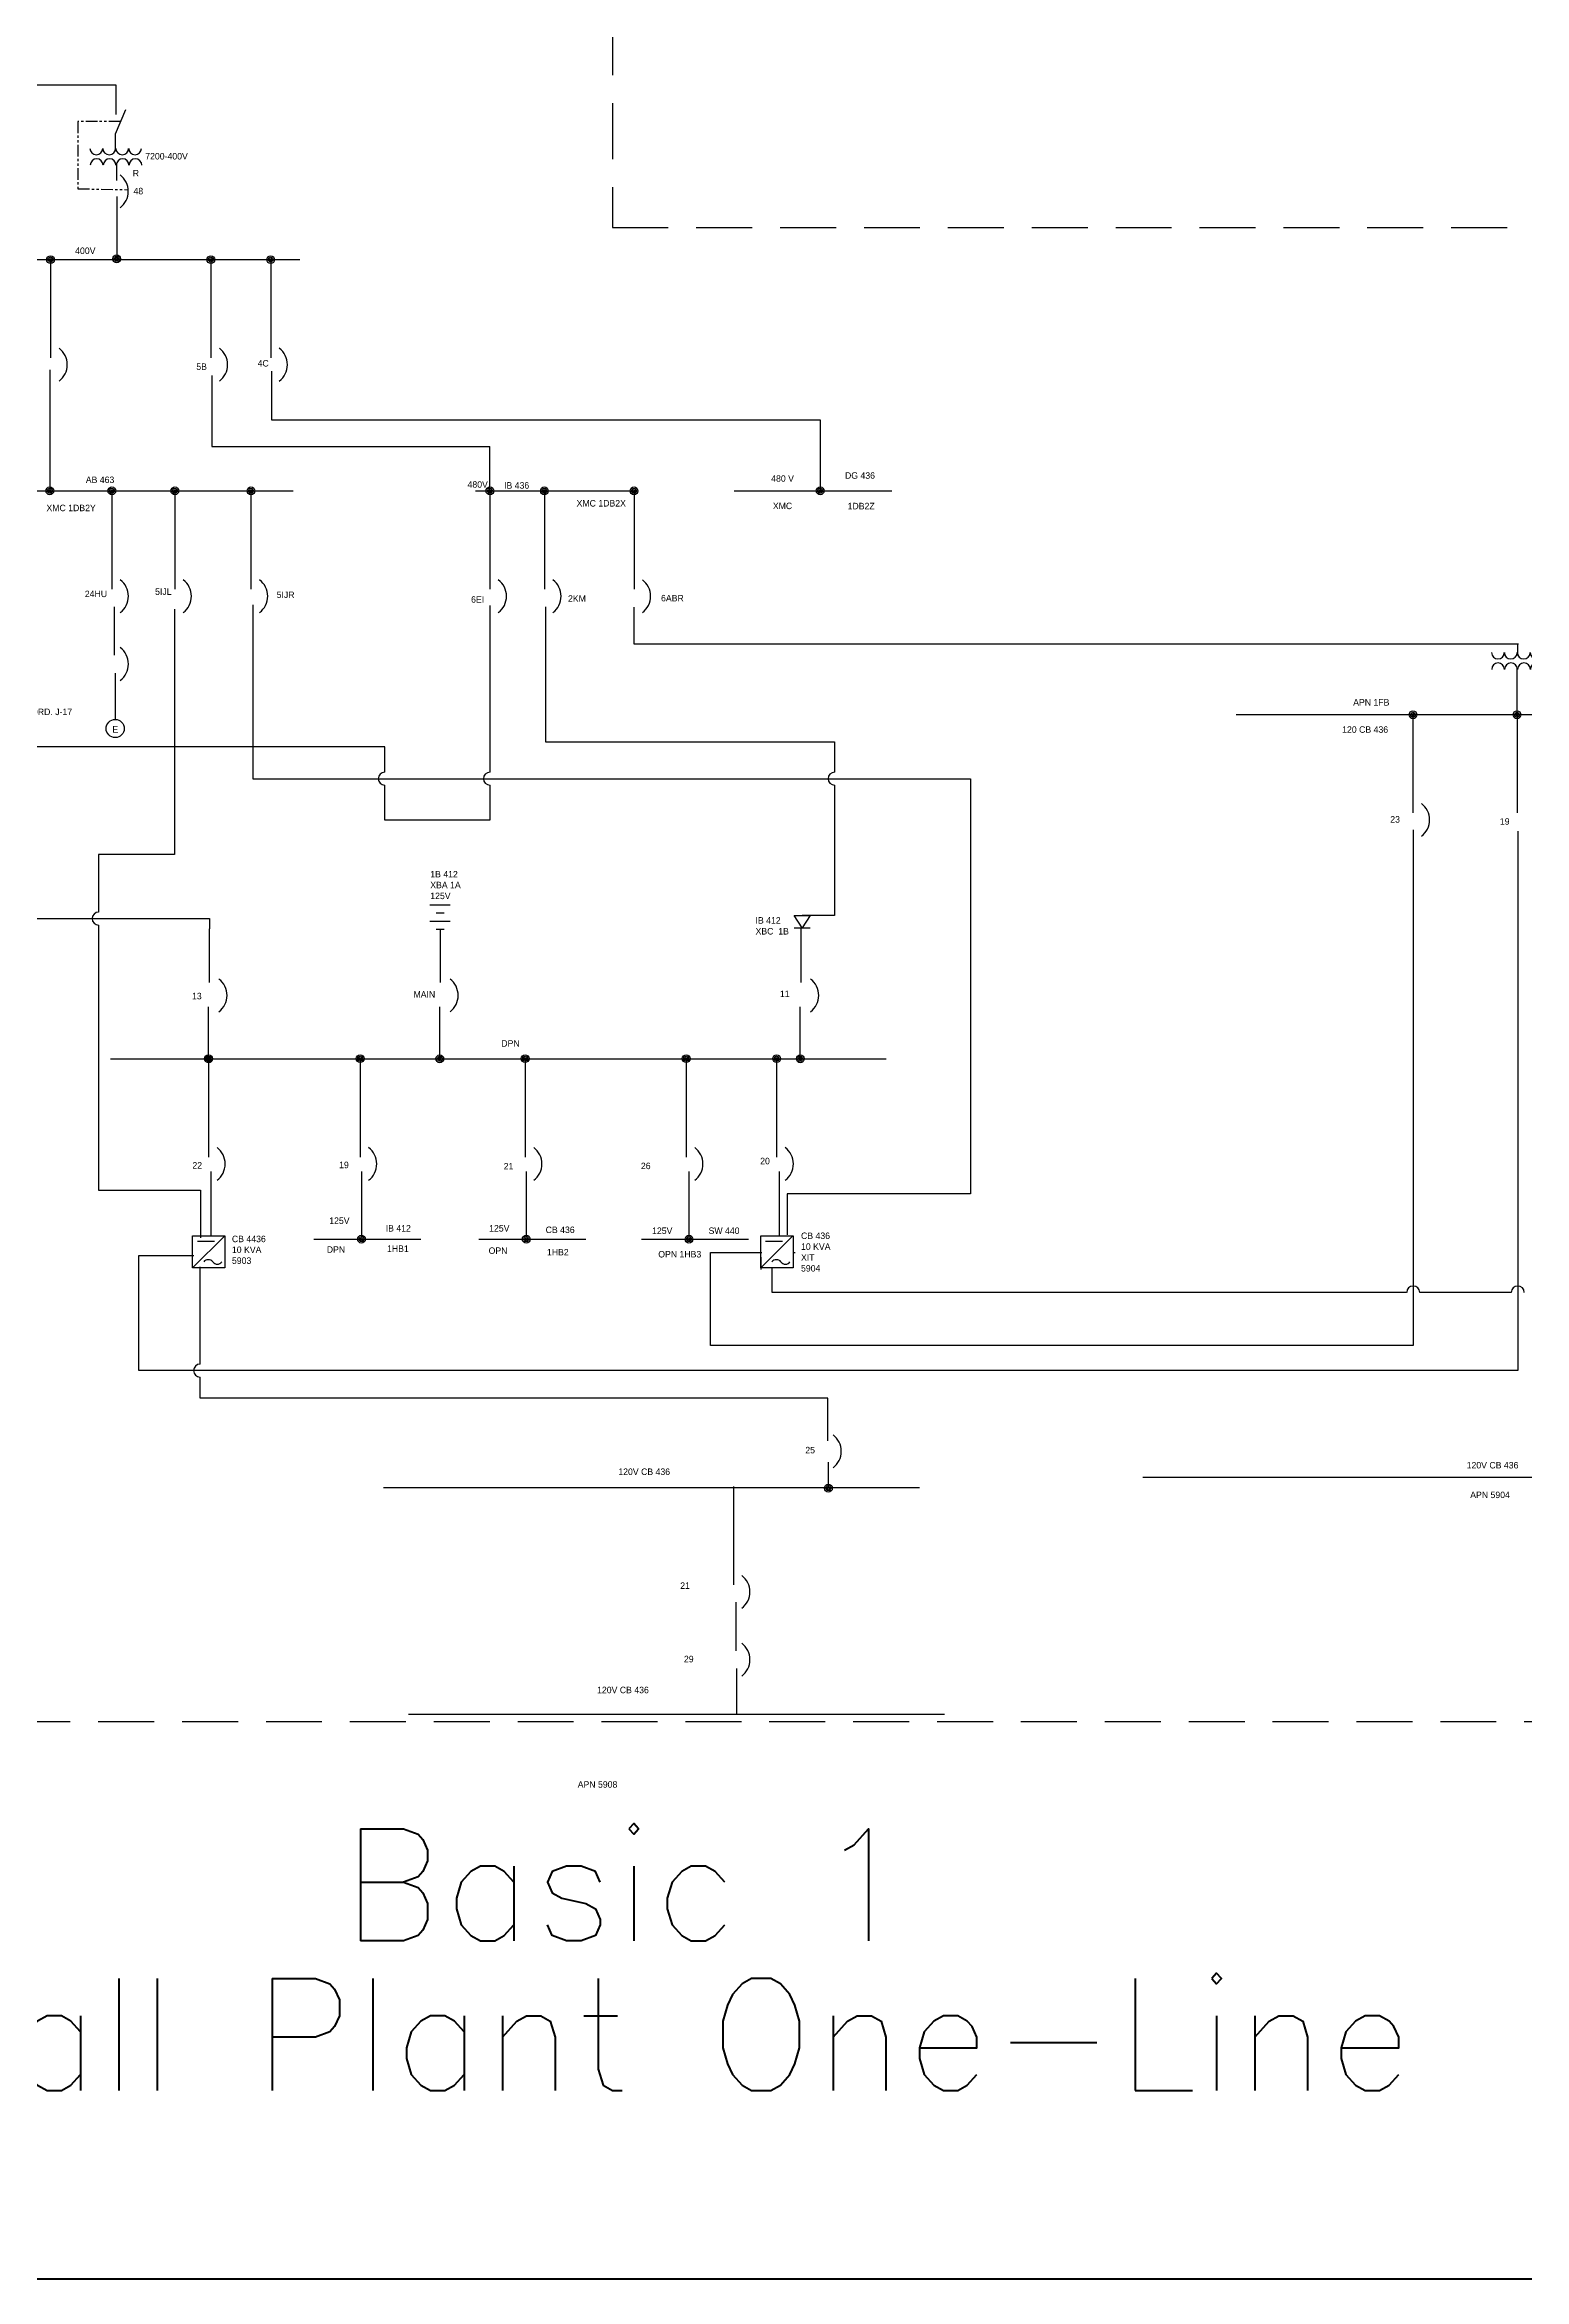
# Model space of a CAD drawing. Header units: millimetres. Extents: x -7 to 317, y -9 to 207.
# Drawn here: x 197.4 to 276.8, y -8.6 to 111.3 of the extents above; entities that cross this region are included whole.
import ezdxf
from ezdxf.enums import TextEntityAlignment as Align

# ---------------------------------------------------------------- set-up
doc = ezdxf.new("R2010")
doc.units = ezdxf.units.MM
doc.header["$LTSCALE"] = 4
doc.header["$MEASUREMENT"] = 0
doc.linetypes.add('HIDDEN', pattern=[0.375, 0.25, -0.125])
doc.linetypes.add('PHANTOM2', pattern=[1.25, 0.625, -0.125, 0.125, -0.125, 0.125, -0.125])
for name, color, linetype in [('hidden', 7, 'HIDDEN'), ('SYMS', 7, 'Continuous'), ('WIRES', 7, 'Continuous')]:
    doc.layers.add(name, color=color, linetype=linetype)
doc.styles.add('WD', font='romans.shx')

# ---------------------------------------------------------------- blocks, each defined once
blk = doc.blocks.new('WDDOT')
for radius in [0.03, 0.0187, 0.00929]:
    blk.add_circle((0, 0), radius)
blk = doc.blocks.new('TF')
for centre in [(51.836, 188.581), (51.935, 188.581)]:
    blk.add_arc(centre, 0.0492, 0, 180)
blk = doc.blocks.new('KJJ')
for p in [(-11.926, -2.352), (-11.727, -2.352)]:
    blk.add_blockref('TF', p)
blk = doc.blocks.new('HDI1R')
for p, q in [((-0.047, 0), (0.047, 0.062)), ((-0.047, 0.062), (-0.047, -0.062)), ((0.047, -0.062), (-0.047, 0)), ((0.047, 0.062), (0.047, -0.062))]:
    blk.add_line(p, q)
at = {"style": 'WD'}
for tag, width, p in [('INST', 0.7, (0, 0.888)), ('DESC1', 0.7, (0, 0.562)), ('LOC', 0.7, (0, 0.719)), ('DESC2', 0.7, (0, 0.406)), ('RATING1', 0.9, (0.006, 0.094))]:
    blk.add_attdef(tag, text='', height=0.125, dxfattribs=dict(at, width=width)).set_placement(p, align=Align.CENTER)
blk.add_attdef('TAG1', text='', height=0.125, dxfattribs=at).set_placement((0, 0.25), align=Align.CENTER)
for tag, p, height, flags in [('X4TERM01', (-0.047, 0), 0.0125, 1), ('X1TERM02', (0.047, 0), 0.0125, 1), ('FAMILY', (0.205, 0.152), 0.01, 9), ('WDBLKNAM', (0.205, 0.133), 0.01, 9)]:
    blk.add_attdef(tag, p, '', height=height, dxfattribs=dict(at, flags=flags))
at = {"linetype": 'Continuous', "style": 'WD', "flags": 9}
for tag, p in [('ASSYCODE', (0.219, 0.062)), ('MFG', (0.228, 0.089)), ('CAT', (0.23, 0.108))]:
    blk.add_attdef(tag, text='', height=0.01, dxfattribs=at).set_placement(p, align=Align.CENTER)
at = {"linetype": 'Continuous', "style": 'WD', "flags": 8}
blk.add_attdef('TERM01', text='', height=0.125, dxfattribs=at).set_placement((-0.125, -0.031), align=Align.TOP_RIGHT)
blk.add_attdef('TERM02', text='', height=0.125, dxfattribs=at).set_placement((0.109, -0.031), align=Align.TOP_LEFT)
at = {"style": 'WD', "width": 0.9}
blk.add_attdef('RATING2', text='', height=0.125, dxfattribs=at).set_placement((0.006, -0.188), align=Align.TOP_CENTER)
blk = doc.blocks.new('HMTD')
for p, q in [((66.915, 173.596), (66.915, 173.534)), ((66.977, 173.643), (66.977, 173.487)), ((67.04, 173.596), (67.04, 173.534)), ((67.102, 173.643), (67.102, 173.487))]:
    blk.add_line(p, q)
blk = doc.blocks.new('VT0_01')
for p, q in [((-0.0625, 0.0625), (0.0625, 0.0625)), ((-0.0625, -0.0625), (-0.0625, 0.0625)), ((0.0625, 0.0625), (0.0625, -0.0625)), ((0.0625, -0.0625), (-0.0625, -0.0625))]:
    blk.add_line(p, q)
at = {"style": 'WD', "flags": 1}
for tag, p in [('X4TERM01', (-0.0625, 0)), ('X2TERM01', (0, 0.0625)), ('X1TERM01', (0.0625, 0)), ('X8TERM01', (0, -0.0625))]:
    blk.add_attdef(tag, p, '', height=0.01, dxfattribs=at)
blk = doc.blocks.new('HGFC')
for centre, start, end in [((72.999, 171.356), 36.8699, 143.1301), ((73.108, 171.437), 216.8699, 323.1301)]:
    blk.add_arc(centre, 0.0677, start, end)
blk = doc.blocks.new('MHGC')
for p, q in [((72.5223, 171.0059), (72.6469, 171.1304)), ((72.5413, 171.1089), (72.6066, 171.1089))]:
    blk.add_line(p, q)
at = {"xscale": 0.3222326550335909, "yscale": 0.3222326550335909, "zscale": 0.3222326550335909}
blk.add_blockref('HGFC', (49.0604, 115.7993), dxfattribs=at)
at = {"layer": 'SYMS'}
blk.add_blockref('VT0_01', (72.5851, 171.0679), dxfattribs=at)
blk = doc.blocks.new('HT0_02')
blk.add_circle((0, 0), 0.0699)
at = {"style": 'WD', "flags": 1}
for tag, p in [('X4TERM01', (-0.07, 0)), ('X2TERM01', (0, 0.07)), ('X1TERM01', (0.07, 0)), ('X8TERM01', (0, -0.07))]:
    blk.add_attdef(tag, p, '', height=0.01, dxfattribs=at)

msp = doc.modelspace()

# ---------------------------------------------------------------- linework, layer by layer
at = {"linetype": 'PHANTOM2', "lineweight": 25, "ltscale": 0.25}
for p, q in [((201.5, 107.18), (199.21, 107.18)), ((199.21, 107.18), (199.21, 103.57)), ((199.21, 103.57), (201.9, 103.52))]:
    msp.add_line(p, q, dxfattribs=at)
at = {"color": 5, "lineweight": 40}
msp.add_lwpolyline([(-6.8, 207.32), (317.41, 207.32), (317.41, -8.59), (-6.8, -8.59)], close=True, dxfattribs=at)
for centre in [(200.81, 103.43), (197.54, 94.13), (206.14, 94.13), (209.35, 94.13), (200.82, 81.71), (204.2, 81.71), (208.29, 81.71), (221.1, 81.71), (224.03, 81.71), (228.83, 81.71), (200.82, 78.07), (270.62, 69.71), (206.11, 60.29), (218.51, 60.29), (237.85, 60.29), (206.01, 51.25), (214.14, 51.25), (223, 51.25), (231.64, 51.25), (236.49, 51.25), (239.06, 35.83), (234.16, 28.29), (234.16, 24.65)]:
    msp.add_arc(centre, 1.1, 306.87, 53.131)
at = {"layer": 'hidden', "ltscale": 3}
for p, q in [((227.88, 166.66), (227.88, 101.49)), ((227.88, 101.49), (302.3, 101.49)), ((302.3, 21.31), (110.61, 21.31))]:
    msp.add_line(p, q, dxfattribs=at)
at = {"layer": 'WIRES'}
for p, q in [((185.77, 109.14), (201.25, 109.14)), ((201.25, 109.14), (201.25, 107.55)), ((201.23, 106.52), (201.77, 107.83)), ((201.23, 105.64), (201.23, 106.52)), ((201.27, 104.88), (201.27, 104.02)), ((201.29, 103.15), (201.29, 99.78)), ((188.95, 99.77), (211.11, 99.77)), ((197.74, 99.77), (197.74, 94.5)), ((206.34, 99.77), (206.34, 94.5)), ((209.55, 99.77), (209.55, 94.5)), ((197.7, 93.86), (197.7, 87.36)), ((206.39, 93.56), (206.39, 89.74)), ((209.59, 93.79), (209.59, 91.18)), ((209.59, 91.18), (239.03, 91.18)), ((239.03, 91.18), (239.03, 87.36)), ((206.39, 89.74), (221.31, 89.74)), ((221.3, 87.36), (221.3, 89.74)), ((190.01, 87.36), (210.76, 87.36)), ((201.03, 87.36), (201.03, 82.08)), ((204.41, 87.36), (204.41, 82.08)), ((208.49, 87.36), (208.49, 82.08)), ((220.53, 87.36), (228.99, 87.36)), ((221.31, 87.36), (221.31, 82.08)), ((224.23, 87.36), (224.23, 82.08)), ((229.04, 87.36), (229.04, 82.08)), ((234.41, 87.36), (242.87, 87.36)), ((201.16, 81.14), (201.16, 78.54)), ((204.39, 81.01), (204.39, 67.86)), ((208.6, 81.24), (208.6, 71.92)), ((221.31, 81.22), (221.31, 72.27)), ((224.29, 81.14), (224.29, 73.9)), ((229.03, 81.13), (229.03, 79.16)), ((229.03, 79.16), (276.49, 79.16)), ((276.43, 79.16), (276.43, 78.61)), ((201.2, 77.58), (201.2, 75.11)), ((276.42, 75.36), (276.42, 77.85)), ((261.34, 75.36), (290.1, 75.36)), ((270.83, 75.35), (270.83, 70.08)), ((276.41, 75.35), (276.41, 70.08)), ((215.67, 73.62), (170.64, 73.62)), ((215.67, 72.27), (215.67, 73.62)), ((224.29, 73.9), (239.8, 73.9)), ((239.8, 73.9), (239.8, 72.27)), ((208.6, 71.92), (247.1, 71.92)), ((215.67, 69.7), (215.67, 71.57)), ((221.31, 71.57), (221.31, 69.7)), ((239.8, 71.57), (239.8, 64.58)), ((247.1, 71.92), (247.1, 49.64)), ((221.31, 69.7), (215.67, 69.7)), ((270.84, 69.18), (270.84, 41.5)), ((276.45, 69.11), (276.45, 40.16)), ((204.39, 67.86), (200.32, 67.86)), ((200.32, 67.86), (200.32, 64.76)), ((192.28, 64.41), (206.26, 64.41)), ((200.32, 64.06), (200.32, 49.85)), ((206.26, 64.41), (206.26, 63.87)), ((206.26, 60.99), (206.26, 63.87)), ((218.66, 60.99), (218.66, 63.87)), ((238, 60.99), (238, 63.87)), ((239.8, 64.58), (238.06, 64.58)), ((206.22, 56.89), (206.22, 59.67)), ((218.62, 56.89), (218.62, 59.67)), ((237.96, 56.89), (237.96, 59.67)), ((200.95, 56.89), (242.56, 56.89)), ((206.21, 56.9), (206.21, 51.62)), ((214.35, 56.9), (214.35, 51.62)), ((223.2, 56.9), (223.2, 51.62)), ((231.84, 56.9), (231.84, 51.62)), ((236.69, 56.9), (236.69, 51.62)), ((206.34, 50.84), (206.34, 47.38)), ((214.42, 50.84), (214.42, 47.38)), ((223.26, 50.84), (223.26, 47.38)), ((231.99, 50.84), (231.99, 47.38)), ((236.82, 50.84), (236.82, 47.38)), ((200.32, 49.85), (205.79, 49.85)), ((205.79, 49.85), (205.79, 47.29)), ((247.1, 49.64), (237.26, 49.64)), ((237.26, 49.64), (237.26, 47.45)), ((211.87, 47.21), (217.61, 47.21)), ((220.71, 47.21), (226.46, 47.21)), ((229.44, 47.21), (235.18, 47.21)), ((202.48, 40.16), (202.48, 46.33)), ((202.48, 46.33), (205.42, 46.33)), ((205.76, 40.51), (205.76, 45.73)), ((233.15, 41.5), (233.15, 46.5)), ((233.15, 46.5), (235.9, 46.5)), ((235.86, 45.58), (235.86, 46.25)), ((236.45, 44.35), (236.45, 45.67)), ((237.58, 46.5), (237.69, 46.5)), ((270.49, 44.35), (236.45, 44.35)), ((276.1, 44.35), (271.19, 44.35)), ((270.84, 41.5), (233.15, 41.5)), ((276.45, 40.16), (202.48, 40.16)), ((205.76, 38.69), (205.76, 39.81)), ((239.43, 38.69), (205.76, 38.69)), ((239.43, 36.39), (239.43, 38.69)), ((239.47, 33.85), (239.47, 35.24)), ((215.6, 33.89), (244.36, 33.89)), ((234.37, 33.94), (234.37, 28.66)), ((256.33, 34.45), (285.09, 34.45)), ((234.5, 27.73), (234.5, 25.12)), ((234.54, 24.17), (234.54, 21.69)), ((216.94, 21.73), (245.7, 21.73))]:
    msp.add_line(p, q, dxfattribs=at)
for centre, start, end in [((215.67, 71.92), 90, 270), ((221.31, 71.92), 90, 270), ((239.8, 71.92), 90, 270), ((200.32, 64.41), 90, 270), ((270.84, 44.35), 0, 180), ((276.45, 44.35), 0, 180), ((205.76, 40.16), 90, 270)]:
    msp.add_arc(centre, 0.349, start, end, dxfattribs=at)

# ---------------------------------------------------------------- block references
at = {"xscale": 6.976589873819913, "yscale": 6.976589873819913, "zscale": 6.976589873819913}
for name, p, rotation in [('KJJ', (480.71, 1404.98), 180), ('KJJ', (555.9, 1377.93), 180), ('HMTD', (1429.53, -402.99), 90)]:
    msp.add_blockref(name, p, dxfattribs=dict(at, rotation=rotation))
for name, p, xscale, yscale, zscale in [('KJJ', (-78.22, -1194.41), 6.976589873819913, 6.976589873819913, 6.976589873819913), ('KJJ', (-3.04, -1221.46), 6.976589873819913, 6.976589873819913, 6.976589873819913), ('MHGC', (-799.22, -2323.1), 13.85199805040847, 13.85199805040847, 13.85199805040847), ('MHGC', (-768.74, -2323.1), 13.85199805040847, 13.85199805040847, 13.85199805040847)]:
    msp.add_blockref(name, p, dxfattribs=dict(xscale=xscale, yscale=yscale, zscale=zscale))
at = {"layer": 'SYMS', "xscale": 6.976589873819913, "yscale": 6.976589873819913, "zscale": 6.976589873819913}
for name, p in [('WDDOT', (197.74, 99.77)), ('WDDOT', (201.29, 99.81)), ('WDDOT', (206.34, 99.77)), ('WDDOT', (209.55, 99.77)), ('WDDOT', (197.7, 87.36)), ('WDDOT', (201.03, 87.36)), ('WDDOT', (204.41, 87.36)), ('WDDOT', (208.49, 87.36)), ('WDDOT', (221.31, 87.36)), ('WDDOT', (224.23, 87.36)), ('WDDOT', (229.04, 87.36)), ('WDDOT', (239.03, 87.36)), ('WDDOT', (270.83, 75.35)), ('WDDOT', (276.41, 75.35)), ('HT0_02', (201.21, 74.61)), ('WDDOT', (206.21, 56.9)), ('WDDOT', (206.22, 56.89)), ('WDDOT', (214.35, 56.9)), ('WDDOT', (218.62, 56.89)), ('WDDOT', (223.2, 56.9)), ('WDDOT', (231.84, 56.9)), ('WDDOT', (236.69, 56.9)), ('WDDOT', (237.96, 56.89)), ('WDDOT', (214.42, 47.21)), ('WDDOT', (223.26, 47.21)), ('WDDOT', (231.99, 47.21)), ('WDDOT', (239.47, 33.85))]:
    msp.add_blockref(name, p, dxfattribs=at)
at = {"layer": 'SYMS', "xscale": 6.976589873819913, "yscale": 6.976589873819913, "zscale": 6.976589873819913, "rotation": 90}
msp.add_blockref('HDI1R', (238.06, 64.25), dxfattribs=at)

# ---------------------------------------------------------------- texts
at = {"lineweight": 35, "style": 'WD'}
for s, p in [('Basic 1', (213.34, 9.57)), ('Overall Plant One-Line', (177.75, 1.54))]:
    msp.add_text(s, height=6, dxfattribs=at).set_placement(p)
at = {"attachment_point": 1}
for s, heights, insert, char_height in [('R', [0.356], (202.15, 104.58), 0.349), ('7200-400V', [0], (202.82, 105.49), 0.349), ('48', [0], (202.19, 103.62), 0.349), ('400V', [0], (199.06, 100.42), 0.349), ('5B', [0], (205.56, 94.2), 0.349), ('4C', [0], (208.85, 94.38), 0.349), ('AB 463', [0], (199.63, 88.13), 0.349), ('480V', [0], (220.11, 87.88), 0.349), ('IB 436', [0], (222.07, 87.83), 0.349), ('480 V', [0], (236.4, 88.2), 0.349), ('DG 436', [0], (240.36, 88.36), 0.349), ('XMC 1DB2Y', [0], (197.52, 86.62), 0.349), ('XMC 1DB2X', [0], (225.96, 86.87), 0.349), ('XMC', [0], (236.49, 86.73), 0.349), ('1DB2Z', [0], (240.5, 86.72), 0.349), ('24HU', [0], (199.58, 82.01), 0.349), ('5IJL', [0], (203.35, 82.13), 0.349), ('5IJR', [0], (209.87, 81.96), 0.349), ('6EI', [0], (220.3, 81.71), 0.349), ('2KM', [0], (225.5, 81.76), 0.349), ('6ABR', [0], (230.49, 81.78), 0.349), ('THIS DRAWING. COORD. J-17', [0], (192.29, 75.68), 0.3488), ('APN 1FB', [0], (267.62, 76.19), 0.349), ('E', [0.356], (201.06, 74.74), 0.349), ('120 CB 436', [0], (267.03, 74.73), 0.349), ('23', [0], (269.61, 69.91), 0.349), ('19', [0], (275.49, 69.8), 0.349), ('1B 412\\PXBA 1A\\P125V', [0], (218.11, 66.97), 0.349), ('IB 412\\PXBC  1B', [0], (235.56, 64.49), 0.349), ('13', [0], (205.33, 60.43), 0.349), ('MAIN', [0], (217.21, 60.52), 0.349), ('11', [0.356], (236.87, 60.55), 0.349), ('DPN', [0], (221.92, 57.89), 0.349), ('20', [0], (235.81, 51.58), 0.349), ('22', [0], (205.35, 51.35), 0.349), ('19', [0], (213.22, 51.37), 0.349), ('21', [0], (222.05, 51.3), 0.349), ('26', [0], (229.41, 51.32), 0.349), ('125V', [0], (212.69, 48.38), 0.349), ('IB 412', [0], (215.72, 47.97), 0.349), ('125V', [0], (221.27, 47.97), 0.349), ('CB 4436\\P10 KVA\\P5903', [0], (207.47, 47.4), 0.349), ('DPN', [0], (212.56, 46.83), 0.349), ('1HB1', [0], (215.79, 46.88), 0.349), ('OPN', [0], (221.24, 46.77), 0.349), ('CB 436', [0], (224.3, 47.89), 0.349), ('125V', [0], (230.01, 47.84), 0.349), ('SW 440', [0], (233.04, 47.84), 0.349), ('CB 436\\P10 KVA\\PXIT\\P5904', [0], (238, 47.57), 0.349), ('1HB2', [0], (224.37, 46.69), 0.349), ('OPN 1HB3', [0], (230.34, 46.58), 0.349), ('25', [0], (238.23, 36.07), 0.349), ('120V CB 436', [0], (228.2, 34.91), 0.3488), ('120V CB 436', [0], (273.71, 35.26), 0.3488), ('APN 5904', [0], (273.9, 33.67), 0.349), ('21', [0], (231.52, 28.8), 0.349), ('29', [0], (231.72, 24.86), 0.349), ('120V CB 436', [0], (227.06, 23.2), 0.3488), ('APN 5908', [0], (226.02, 18.13), 0.349)]:
    msp.add_mtext_dynamic_manual_height_columns(s, width=9.681, gutter_width=260.22, heights=heights, dxfattribs=dict(at, insert=insert, char_height=char_height))

doc.saveas('drawing.dxf')
